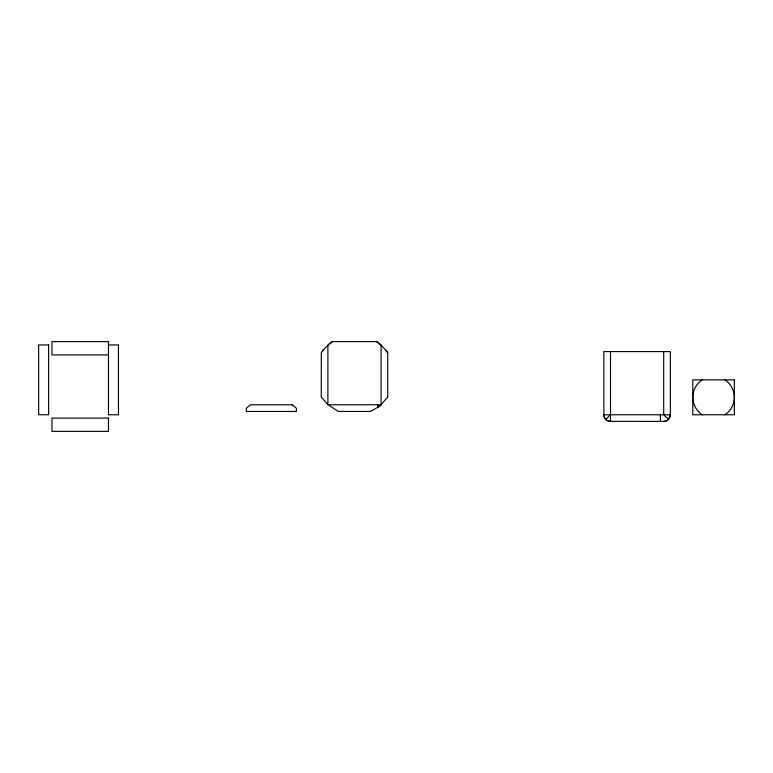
<?xml version="1.0" encoding="UTF-8"?>
<svg xmlns="http://www.w3.org/2000/svg" width="773" height="773" viewBox="0 0 773 773"><rect width="100%" height="100%" fill="white"/><g stroke="black" fill="none" stroke-linecap="round" stroke-linejoin="round"><path stroke-width="1.16" d="M323.259 350.053L321.297 352.749L321.249 396.916M387.592 397.148L381.099 404.598L381.099 345.125L377.987 342.613L376.557 341.618L332.448 341.618L327.452 345.531L323.046 350.314M322.525 351L322.93 350.469M668.432 419.43L670.346 414.937L670.346 351.589L603.858 351.589L603.858 415.004L604.525 417.671L606.225 419.845A11.895 8.406 90 0 0 610.506 421.353L663.698 421.411A11.895 8.406 -90 0 0 667.988 419.884L668.432 419.43L663.698 414.763L663.698 351.589M605.8 419.459L610.506 414.763M370.692 411.323L377.775 407.265L377.775 404.781M108.471 344.942L118.443 344.942L118.443 414.763L108.471 414.763L108.471 341.618L51.946 341.618L51.946 354.913L108.471 354.913M380.886 404.781L328.11 404.781L337.975 411.178M338.555 411.439L370.441 411.439M386.925 351.618L381.099 345.125A39.896 39.896 0 0 0 376.557 341.618M386.065 350.469L386.751 351.377M386.867 351.541L387.389 352.275M387.022 351.754L387.746 352.807L387.746 396.916M321.336 397.042L327.897 404.598L327.897 345.125A39.896 39.896 0 0 1 332.448 341.618M660.374 414.763L660.374 421.411M610.506 351.589L610.506 421.411A6.648 6.648 0 0 1 603.858 414.763L670.346 414.763A6.648 6.648 0 0 1 663.698 421.411M381.128 405.071A16.107 6.677 -41.8 0 1 377.823 407.68M380.664 404.511A16.107 5.962 -41.4 0 1 377.717 406.869M724.842 379.852A20.784 20.784 0 0 1 724.842 414.763M702.299 414.763A20.784 20.784 0 0 1 702.299 379.852M48.622 344.942L38.65 344.942L38.65 414.763L48.622 414.763L48.622 344.942M734.35 379.852L692.792 379.852L692.792 414.763L734.35 414.763L734.35 379.852M292.146 404.781L250.616 404.781A37.935 37.935 0 0 0 246.345 408.299L246.345 411.439L296.417 411.439L296.417 408.299A37.935 37.935 0 0 0 292.146 404.781M108.471 418.087L51.946 418.087L51.946 431.382L108.471 431.382L108.471 418.087"/></g></svg>
